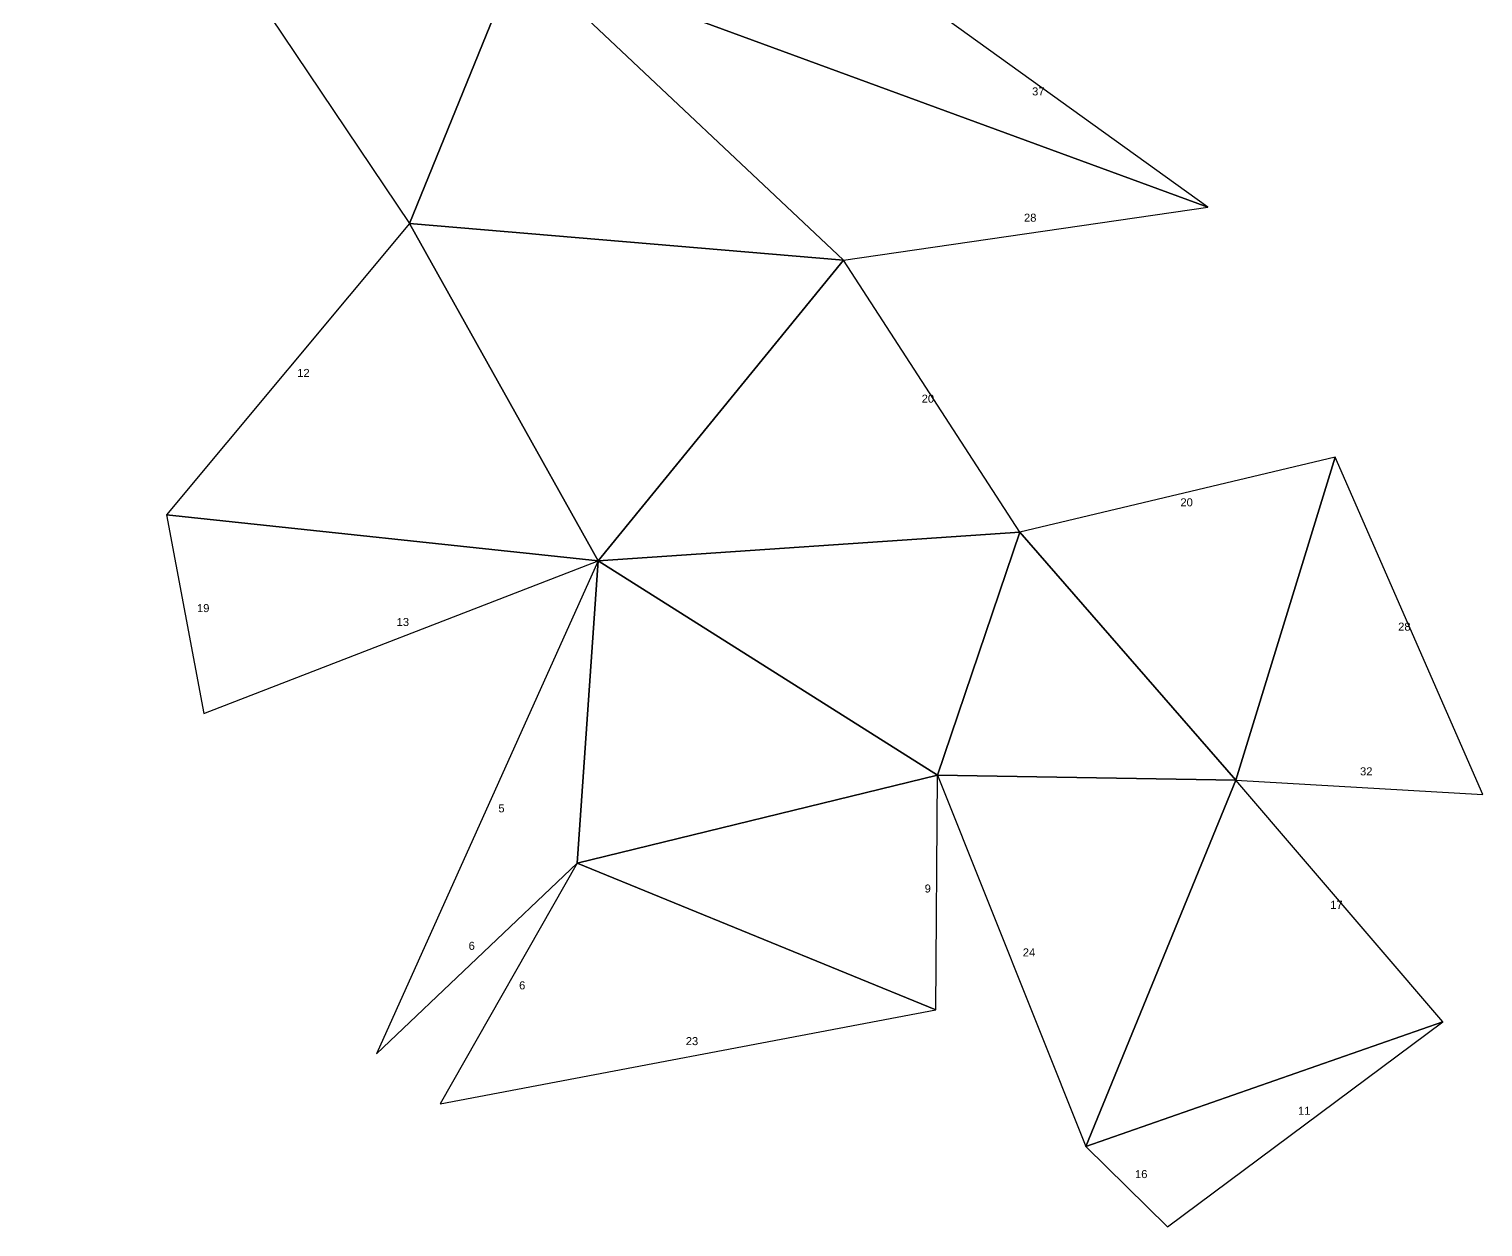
# Model space of a CAD drawing. Extents: x -418 to 220, y -276 to 134.
# Drawn here: x -10 to 171.6, y -276.4 to -126.8 of the extents above; entities that cross this region are included whole.
import ezdxf

# ---------------------------------------------------------------- set-up
doc = ezdxf.new("R2010")
doc.units = 0
doc.styles.get("Standard").update_dxf_attribs({"font": 'arial.ttf'})

msp = doc.modelspace()

# ---------------------------------------------------------------- linework, layer by layer
at = {"color": 0}
for p, q in [((-10, -80.33), (37.52, -151.09)), ((137.27, -149.02), (95.08, -118.7)), ((91.75, -155.64), (137.27, -149.02)), ((37.52, -151.09), (7.19, -187.48)), ((113.78, -189.61), (91.75, -155.64)), ((153.18, -180.26), (113.78, -189.61)), ((171.62, -222.4), (153.18, -180.26)), ((7.19, -187.48), (11.82, -212.29)), ((11.82, -212.29), (61.1, -193.22)), ((61.1, -193.22), (33.42, -254.8)), ((103.27, -249.3), (103.49, -219.99)), ((103.49, -219.99), (122.01, -266.34)), ((166.62, -250.8), (140.75, -220.6)), ((140.75, -220.6), (171.62, -222.4)), ((33.42, -254.8), (58.48, -230.95)), ((58.48, -230.95), (41.37, -261.02)), ((41.37, -261.02), (103.27, -249.3)), ((132.2, -276.4), (166.62, -250.8)), ((122.01, -266.34), (132.2, -276.4))]:
    msp.add_line(p, q, dxfattribs=at)
at = {"color": 1}
for p, q in [((37.52, -151.09), (51.21, -117.47)), ((51.21, -117.47), (37.52, -151.09)), ((137.27, -149.02), (51.21, -117.47)), ((51.21, -117.47), (91.75, -155.64)), ((91.75, -155.64), (51.21, -117.47)), ((51.21, -117.47), (137.27, -149.02)), ((91.75, -155.64), (37.52, -151.09)), ((37.52, -151.09), (61.1, -193.22)), ((61.1, -193.22), (37.52, -151.09)), ((37.52, -151.09), (91.75, -155.64)), ((61.1, -193.22), (91.75, -155.64)), ((91.75, -155.64), (61.1, -193.22)), ((153.18, -180.26), (140.75, -220.6)), ((140.75, -220.6), (153.18, -180.26)), ((7.19, -187.48), (61.1, -193.22)), ((61.1, -193.22), (7.19, -187.48)), ((113.78, -189.61), (61.1, -193.22)), ((61.1, -193.22), (113.78, -189.61)), ((103.49, -219.99), (113.78, -189.61)), ((113.78, -189.61), (103.49, -219.99)), ((140.75, -220.6), (113.78, -189.61)), ((113.78, -189.61), (140.75, -220.6)), ((58.48, -230.95), (61.1, -193.22)), ((61.1, -193.22), (58.48, -230.95)), ((103.49, -219.99), (61.1, -193.22)), ((61.1, -193.22), (103.49, -219.99)), ((103.49, -219.99), (58.48, -230.95)), ((58.48, -230.95), (103.49, -219.99)), ((103.49, -219.99), (140.75, -220.6)), ((140.75, -220.6), (103.49, -219.99)), ((140.75, -220.6), (122.01, -266.34)), ((122.01, -266.34), (140.75, -220.6)), ((58.48, -230.95), (103.27, -249.3)), ((103.27, -249.3), (58.48, -230.95)), ((122.01, -266.34), (166.62, -250.8)), ((166.62, -250.8), (122.01, -266.34))]:
    msp.add_line(p, q, dxfattribs=at)

# ---------------------------------------------------------------- texts
for s, p in [('37', (115.3, -135.08)), ('28', (114.29, -150.85)), ('12', (23.5, -170.24)), ('20', (101.51, -173.45)), ('20', (133.83, -186.4)), ('19', (10.98, -199.61)), ('13', (35.92, -201.35)), ('28', (161.03, -201.93)), ('32', (156.27, -220)), ('5', (48.63, -224.62)), ('9', (101.88, -234.63)), ('17', (152.55, -236.67)), ('6', (44.91, -241.79)), ('24', (114.14, -242.61)), ('6', (51.22, -246.73)), ('23', (72.04, -253.69)), ('11', (148.52, -262.39)), ('16', (128.16, -270.3))]:
    msp.add_text(s, height=1).set_placement(p)

doc.saveas('drawing.dxf')
